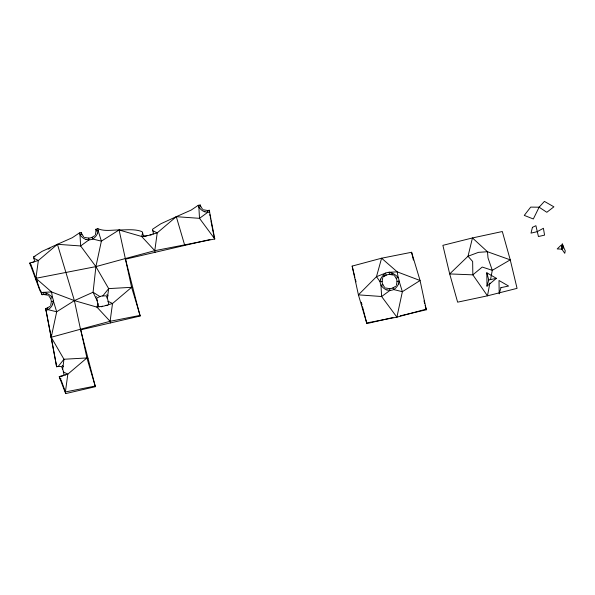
<?xml version="1.0" encoding="UTF-8"?>
<svg xmlns="http://www.w3.org/2000/svg" width="595" height="595" viewBox="0 0 595 595"><rect width="100%" height="100%" fill="white"/><g stroke="black" fill="none" stroke-linecap="round" stroke-linejoin="round"><path stroke-width="0.89" d="M87.993 358.279L86.915 357.952L67.83 374.151L60.616 376.248A7.304 6.991 3.3 0 1 59.24 376.717L65.651 393.6L95.371 386.69L80.623 329.861L74.397 300.609L57.425 244.3L72.293 237.71L79.373 232.942L81.366 232.652A9.505 9.074 2.9 0 0 81.924 234.199L83.702 236.87M95.371 386.69L86.915 357.952L80.66 329.191L110.097 321.307L140.093 315.38L131.607 287.318L119.089 229.968C112.091 229.923 104.378 231.604 97.788 228.659L95.773 229.306A9.505 9.074 2.9 0 1 96.033 230.92L95.371 234.891M80.623 329.861L140.063 316.049L125.352 258.55L154.789 250.674L214.78 238.989L209.232 210.243A9.505 9.074 2.9 0 1 207.543 210.481L207.811 212.266L199.511 218.335L176.298 216.677L160.806 223.794L152.528 229.254A7.304 6.969 4.2 0 1 152.737 230.644L153.354 232.824L153.131 234.155M140.063 316.049L140.093 315.38M184.755 245.408L176.298 216.677L191.166 210.08L198.239 205.312L200.24 205.03A9.505 9.074 2.9 0 0 200.798 206.569L202.575 209.239M400.19 315.848L426.303 309.779L420.077 280.52L411.599 252.273L381.596 258.208L352.158 266.091L354.888 277.419M392.983 317.522L366.87 323.591L358.413 294.852L352.158 266.091M411.599 252.273L413.406 260.052M561.844 249.119L562.238 244.456L565.25 250.77L564.767 253.321L561.844 249.119L562.305 243.69L563.718 247.565L561.844 249.119L557.21 248.941L560.877 245.4L561.806 246.449L562.238 244.456M63.434 375.75L63.992 374.426L63.353 371.92A7.289 6.954 4.2 0 0 62.654 369.212L63.97 359.254L50.91 336.77L51.2 334.948M108.357 304.9L108.677 303.569L108.045 301.278A7.289 6.954 4.2 0 0 107.345 298.571L108.662 288.612L95.907 266.612L80.637 245.958L79.99 234.713A11.915 11.379 1.7 0 1 79.366 232.942M110.343 322.959L110.097 321.307L112.522 303.51L131.607 287.318L132.692 287.638M155.035 252.317L154.789 250.674L157.221 232.868L176.298 216.677M489.886 283.079L487.476 295.834L457.629 302.163L449.694 273.923L442.881 245.341L472.46 237.948L502.321 231.522L510.242 259.851L517.062 288.352L487.476 295.834L472.839 274.845L472.653 261.488L468.012 256.252L472.46 237.948L487.469 251.73L510.242 259.851L492.288 270.323L482.24 267.051L472.839 274.845L449.694 273.923L468.012 256.252L478.432 252.354L487.469 251.73L488.019 257.918L492.288 270.323L490.57 279.434M37.47 281.212L36.161 279.947L36.54 278.133M366.907 322.914L396.895 317.165L402.369 291.691L399.089 281.056A11.9 11.357 4.1 0 0 398.152 277.449L397.222 271.863L381.596 258.208L376.479 276.682L358.413 294.852L381.626 296.511L389.926 290.449A11.9 11.387 3.3 0 0 393.697 289.572L394.954 288.642A10.472 8.605 -80.7 0 0 398.412 284.068M107.345 298.571L106.141 295.812L102.801 295.938A7.289 6.947 2.5 0 0 99.967 296.593L96.792 297.983L97.23 300.921A7.289 6.962 1.6 0 0 97.937 303.629L96.948 307.132L110.097 321.307M97.23 300.921L93.08 292.234L95.907 266.612L101.381 241.139L119.089 229.968C126.72 229.997 134.872 228.792 142.131 231.671A7.304 6.976 1.6 0 0 142.629 232.987L141.64 236.49L154.789 250.674M487 286.143L488.77 279.955L486.814 272.785L496.401 278.341L487 286.143L486.814 272.785M52.613 304.097L53.409 301.137A11.9 11.357 4.1 0 0 52.472 297.537L51.542 291.952L35.916 278.296L31.937 267.222L29.75 263.064A7.304 6.991 3.3 0 0 31.133 262.596L38.348 260.498L57.425 244.3L80.637 245.958L88.938 239.897A11.9 11.387 3.3 0 0 92.708 239.019L93.973 238.097A10.472 8.605 -80.7 0 0 97.431 233.523M97.312 233.456L98.101 230.503A11.915 11.364 4.1 0 0 97.788 228.659M398.3 284.008L399.089 281.056L397.021 281.472L396.367 285.429M380.815 279.107L380.049 281.658A11.9 11.364 1.7 0 0 380.978 285.258L381.626 296.511L396.895 317.165L426.34 309.103M382.764 277.612L382.094 281.591A9.49 9.066 2.9 0 0 382.912 284.752L384.69 287.422M50.672 305.54L51.341 301.591L53.409 301.137L56.689 311.78L51.215 337.253L56.659 366.773A7.304 6.962 2.5 0 1 58.109 366.579L61.449 366.446L62.654 369.212M102.801 295.938L108.662 288.612L131.607 287.318M58.109 366.579L63.97 359.254L86.915 357.952M80.816 233.203L81.366 232.652M199.689 205.572L200.24 205.03M94.739 235.672L91.972 237.346A9.49 9.066 2.9 0 1 88.67 238.112L84.43 237.412M50.01 306.351L47.317 307.965A9.505 9.074 2.9 0 1 45.666 308.507L56.659 366.773M383.373 276.861L386.155 275.173A9.49 9.066 2.9 0 1 389.457 274.407L392.849 274.087M395.727 286.225L392.96 287.891A9.49 9.066 2.9 0 1 389.658 288.664L385.389 287.95M33.945 262.097L34.51 260.774L33.87 258.267A7.304 6.969 4.2 0 0 33.662 256.884L41.933 251.425L57.425 244.3M152.759 230.704L157.221 232.868L150 234.966A7.289 6.976 3.3 0 1 147.173 235.627L145.909 236.185M108.045 301.278L112.522 303.51L105.308 305.607A7.289 6.976 3.3 0 1 102.474 306.269L101.276 306.797M48.143 249.112L49.98 248.271M51.341 301.561A9.49 9.066 2.9 0 0 50.523 298.4L52.472 297.537L51.356 296.451M397.021 281.472A9.49 9.066 2.9 0 0 396.203 278.311L398.122 277.411M47.28 307.979L48.017 309.66L56.689 311.78L74.397 300.609L93.08 292.234L99.967 296.6M383.73 276.021L386.155 275.173L385.434 273.135L376.479 276.682L380.049 281.658L382.094 281.591M145.463 236.327L143.447 235.984L142.629 232.995M125.352 258.55L95.907 266.612L35.916 278.296L36.161 279.947M80.66 329.191L51.215 337.253L45.666 308.507M81.924 234.199L79.99 234.713L81.099 236.051A10.472 9.416 47.1 0 0 86.007 239.488M200.798 206.569L198.864 207.082L199.511 218.335L214.78 238.989L214.475 238.506M382.935 284.789L380.978 285.258L382.087 286.604A10.472 9.416 47.1 0 0 386.995 290.04M107.375 305.436L106.959 305.525M125.314 259.227L209.968 239.547M488.77 279.955L496.401 278.341M96.033 230.92L98.101 230.503L101.381 241.139L92.708 239.019L91.972 237.346M33 262.469L31.193 262.596M95.401 386.014L65.405 391.949L61.426 380.874L59.24 376.709M62.43 376.137L60.616 376.248M147.173 235.627L141.64 236.49L119.089 229.968M102.474 306.261L96.948 307.132L74.397 300.609L51.542 291.952L43.524 292.346A11.915 11.35 2.5 0 0 41.598 292.636L39.724 289.185L35.916 278.296L38.348 260.498L33.87 258.267M33.662 256.884L34.993 256.69M151.316 234.928L150 234.966M106.624 305.562L105.367 305.607M46.321 294.257L43.777 294.495A9.505 9.074 2.9 0 0 42.089 294.733L39.672 289.943L29.75 263.064M389.628 288.664L389.926 290.449L387.033 289.891M207.484 210.489L203.274 209.775M393.726 275.113L389.487 274.407L389.204 272.257L397.222 271.863L420.077 280.52L402.369 291.691L393.697 289.572L392.96 287.891M204.918 211.716L207.811 212.266A11.915 11.394 3.3 0 0 209.738 211.984M389.204 272.257L392.083 273.224M86.044 239.346L88.938 239.897L88.67 238.112M46.403 293.313L43.524 292.346L43.777 294.495L48.046 295.202M63.353 371.92L67.83 374.151L65.405 391.949L65.651 393.6M95.773 229.306L96.278 229.603M51.393 296.481L51.43 296.518A10.472 5.891 24.5 0 0 46.432 293.223M394.426 275.649L396.203 278.311M48.745 295.737L50.523 298.4M98.815 306.693L97.937 303.629M398.018 277.315L397.11 276.43A10.472 5.891 24.5 0 0 392.112 273.135M396.59 316.681L396.895 317.165M424.004 300.899L424.696 303.562M425.157 305.339L426.303 309.779M355.349 279.196L356.041 281.859M361.344 302.282L362.035 304.945M362.496 306.722L366.87 323.591M41.598 292.636L42.089 294.733M213.925 235.895L214.289 237.636M213.754 235.062L212.177 227.305M212.036 226.591L210.92 220.782M210.325 217.48L210.608 219.072M209.842 214.617L210.065 215.992M209.477 212.207L209.232 210.243M389.204 272.257A11.9 11.342 2.5 0 0 385.434 273.135L384.162 274.317A10.472 6.709 -44.6 0 0 380.696 279.107M204.881 211.857A10.472 9.416 47.1 0 1 199.957 208.429L198.864 207.082A11.915 11.379 1.7 0 1 198.239 205.312M52.732 304.157A10.472 8.605 -80.7 0 1 49.281 308.745L48.017 309.66A11.915 11.394 3.3 0 1 46.172 310.248M65.219 374.939A5.229 4.991 2.9 0 1 65.123 375.185M62.215 365.531A5.229 4.991 2.9 0 1 63.42 366.579M106.736 294.785A5.229 4.991 2.9 0 1 108.074 295.894M96.07 296.95A5.229 4.991 2.9 0 1 96.42 296.548M60.943 378.442A9.505 9.074 2.9 0 1 59.723 378.807M56.153 365.033A9.505 9.074 2.9 0 1 56.778 364.906M31.252 264.857A9.505 9.074 2.9 0 1 30.241 265.154M532.428 227.342L531.015 233.121L537.188 231.686L543.406 228.272L544.566 235.114L538.445 236.535L535.894 225.698L532.428 227.342M500.96 287.645L499.19 293.841L499.004 280.483L508.591 286.039L500.96 287.645M539.115 207.201L533.328 218.982L524.277 215.397L530.688 207.105L539.115 207.201L546.82 212.289L553.9 206.829L544.41 201.4L539.115 207.201"/></g></svg>
